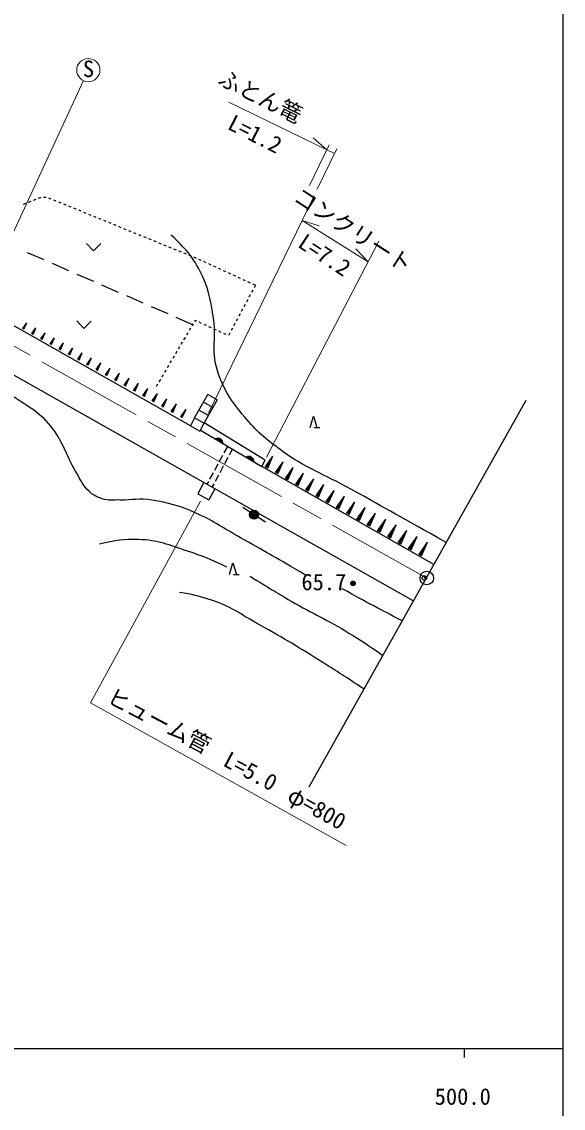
# Model space of a CAD drawing. Units: millimetres, scale not verified. Extents: x 40000 to 680000, y 20000 to 380000.
# Drawn here: x 518888 to 579000, y 198357 to 318964 of the extents above; entities that cross this region are included whole.
import ezdxf
from ezdxf.enums import TextEntityAlignment as Align

# ---------------------------------------------------------------- set-up
doc = ezdxf.new("R2010")
doc.units = ezdxf.units.MM
doc.header["$LTSCALE"] = 1000
doc.header["$PDMODE"] = 32
doc.header["$PDSIZE"] = 500
doc.linetypes.add('CHAIN', pattern=[18.5, 12, -1.5, 3.5, -1.5])
for name, color, linetype, lineweight in [('M-BGD', 7, 'Continuous', 25), ('M-BMK', 2, 'CHAIN', 13), ('M-BMK-SRVR', 3, 'Continuous', 25), ('M-STR-HTXT', 7, 'Continuous', 13), ('M-TTL-BAND', 7, 'Continuous', 25)]:
    doc.layers.add(name, color=color, linetype=linetype, lineweight=lineweight)
doc.layers.add('M-OTRS', color=6, linetype='Continuous')
doc.styles.add('ＭＳ ゴシック', font='')
doc.styles.get('ＭＳ ゴシック').set_extended_font_data('MS Gothic')

msp = doc.modelspace()

# ---------------------------------------------------------------- hatches: boundary and pattern name
at = {"layer": 'M-BGD'}
for points in [[(541229, 272148, 0.6), (540367, 272655)], [(544676, 270119, 0.6), (543814, 270626)]]:
    msp.add_hatch(color=256, dxfattribs=at).paths.add_polyline_path(points)

# ---------------------------------------------------------------- linework, layer by layer
for p, q in [((520443, 299228), (520166, 299114)), ((520894, 299413), (520721, 299342)), ((521006, 299422), (520894, 299413)), ((521605, 299468), (521305, 299445)), ((522166, 299281), (521889, 299394)), ((522722, 299054), (522444, 299167)), ((519333, 298773), (519055, 298659)), ((519888, 299000), (519611, 298886)), ((523277, 298827), (523000, 298941)), ((523833, 298600), (523555, 298714)), ((524388, 298373), (524110, 298487)), ((524944, 298147), (524666, 298260)), ((525499, 297920), (525221, 298033)), ((526054, 297693), (525777, 297806)), ((526610, 297466), (526332, 297579)), ((527165, 297239), (526888, 297352)), ((527721, 297012), (527443, 297126)), ((528276, 296785), (527999, 296899)), ((528832, 296558), (528554, 296672)), ((529387, 296331), (529109, 296445)), ((529943, 296105), (529665, 296218)), ((530498, 295878), (530220, 295991)), ((531054, 295651), (530776, 295764)), ((531609, 295424), (531331, 295537)), ((526075, 294348), (526848, 293518)), ((527664, 294340), (526848, 293518)), ((532164, 295197), (531887, 295311)), ((532720, 294970), (532442, 295084)), ((533275, 294743), (532998, 294857)), ((533831, 294516), (533553, 294630)), ((534386, 294290), (534109, 294403)), ((521379, 292517), (519545, 293316)), ((534942, 294063), (534664, 294176)), ((535497, 293836), (535219, 293949)), ((536053, 293609), (535775, 293722)), ((536608, 293382), (536330, 293495)), ((537163, 293155), (536886, 293269)), ((537610, 274096), (505954, 292017)), ((524129, 291319), (522296, 292118)), ((537719, 292928), (537441, 293042)), ((538274, 292701), (537997, 292815)), ((538823, 292459), (538550, 292584)), ((539368, 292209), (539096, 292334)), ((539914, 291958), (539641, 292083)), ((526880, 290121), (525046, 290919)), ((540459, 291708), (540186, 291833)), ((541004, 291457), (540731, 291583)), ((541549, 291207), (541277, 291332)), ((542095, 290957), (541822, 291082)), ((542640, 290706), (542367, 290831)), ((529630, 288922), (527796, 289721)), ((543185, 290456), (542913, 290581)), ((543730, 290205), (543458, 290331)), ((544276, 289955), (544003, 290080)), ((544821, 289705), (544548, 289830)), ((544821, 289705), (544679, 289440)), ((532380, 287724), (530547, 288523)), ((544254, 288647), (544113, 288382)), ((544538, 289176), (544396, 288911)), ((535131, 286526), (533297, 287325)), ((543405, 287060), (543263, 286795)), ((543688, 287589), (543546, 287324)), ((543971, 288118), (543830, 287853)), ((505311, 286889), (562369, 254667)), ((537881, 285328), (536047, 286127)), ((542838, 286002), (542697, 285737)), ((543122, 286531), (542980, 286266)), ((518999, 284906), (519447, 285549)), ((519135, 284830), (518999, 284906)), ((519067, 284868), (519447, 285549)), ((519135, 284830), (519447, 285549)), ((520009, 284341), (520466, 284996)), ((520079, 284303), (520466, 284996)), ((520148, 284264), (520466, 284996)), ((525011, 285751), (525783, 284922)), ((526599, 285743), (525783, 284922)), ((537624, 284932), (537472, 284674)), ((537928, 285449), (537776, 285191)), ((538136, 285802), (538081, 285708)), ((538309, 285724), (538136, 285802)), ((538856, 285476), (538583, 285600)), ((539402, 285228), (539129, 285352)), ((539948, 284979), (539675, 285104)), ((540495, 284731), (540221, 284855)), ((542272, 284944), (542130, 284680)), ((542555, 285473), (542413, 285209)), ((520148, 284264), (520009, 284341)), ((521022, 283776), (521488, 284443)), ((521164, 283697), (521022, 283776)), ((521093, 283736), (521488, 284443)), ((521164, 283697), (521488, 284443)), ((522038, 283209), (522512, 283888)), ((522110, 283168), (522512, 283888)), ((522182, 283128), (522512, 283888)), ((537015, 283898), (536863, 283640)), ((537319, 284415), (537167, 284157)), ((541041, 284483), (540768, 284607)), ((541587, 284235), (541314, 284359)), ((541989, 284415), (541847, 284151)), ((522182, 283128), (522038, 283209)), ((523056, 282640), (523539, 283331)), ((523203, 282558), (523056, 282640)), ((523130, 282599), (523539, 283331)), ((523203, 282558), (523539, 283331)), ((524077, 282070), (524568, 282774)), ((524152, 282028), (524568, 282774)), ((524226, 281987), (524568, 282774)), ((536102, 282347), (535949, 282089)), ((536406, 282864), (536254, 282606)), ((536710, 283381), (536558, 283123)), ((524226, 281987), (524077, 282070)), ((525101, 281499), (525600, 282214)), ((525252, 281414), (525101, 281499)), ((525177, 281456), (525600, 282214)), ((525252, 281414), (525600, 282214)), ((526127, 280926), (526635, 281654)), ((526204, 280883), (526635, 281654)), ((526281, 280840), (526635, 281654)), ((527156, 280351), (527672, 281092)), ((527234, 280308), (527672, 281092)), ((527312, 280264), (527672, 281092)), ((535493, 281313), (535340, 281055)), ((535797, 281830), (535645, 281572)), ((526281, 280840), (526127, 280926)), ((527312, 280264), (527156, 280351)), ((528187, 279776), (528712, 280528)), ((528267, 279731), (528712, 280528)), ((528346, 279686), (528712, 280528)), ((529221, 279198), (529754, 279963)), ((529302, 279153), (529754, 279963)), ((529383, 279108), (529754, 279963)), ((534884, 280279), (534731, 280021)), ((535188, 280796), (535036, 280538)), ((528346, 279686), (528187, 279776)), ((529383, 279108), (529221, 279198)), ((530257, 278620), (530799, 279397)), ((530422, 278528), (530257, 278620)), ((530340, 278574), (530799, 279397)), ((530422, 278528), (530799, 279397)), ((531296, 278039), (531847, 278829)), ((531380, 277993), (531847, 278829)), ((531464, 277946), (531847, 278829)), ((533970, 278728), (533818, 278470)), ((534275, 279245), (534123, 278987)), ((534579, 279762), (534427, 279504)), ((531464, 277946), (531296, 278039)), ((532338, 277458), (532898, 278260)), ((532508, 277363), (532338, 277458)), ((532423, 277410), (532898, 278260)), ((532508, 277363), (532898, 278260)), ((533383, 276875), (533951, 277689)), ((533469, 276826), (533951, 277689)), ((533555, 276778), (533951, 277689)), ((538071, 274984), (539549, 277594)), ((540594, 277003), (539549, 277594)), ((533555, 276778), (533383, 276875)), ((534430, 276290), (535006, 277117)), ((534605, 276192), (534430, 276290)), ((534517, 276241), (535006, 277117)), ((534605, 276192), (535006, 277117)), ((535479, 275704), (536065, 276544)), ((535568, 275654), (536065, 276544)), ((535657, 275605), (536065, 276544)), ((540102, 276133), (539057, 276724)), ((540594, 277003), (539138, 274434)), ((535657, 275605), (535479, 275704)), ((536532, 275116), (537126, 275969)), ((536712, 275016), (536532, 275116)), ((536622, 275066), (537126, 275969)), ((536712, 275016), (537126, 275969)), ((538071, 274984), (537610, 274096)), ((539116, 274392), (538071, 274984)), ((539609, 275262), (538564, 275854)), ((550894, 273910), (551278, 275190)), ((551278, 275190), (551662, 273910)), ((537610, 274096), (538655, 273504)), ((539138, 274434), (538655, 273504)), ((545898, 270294), (539138, 274434)), ((551342, 273910), (551982, 273910)), ((538718, 273626), (545538, 269612)), ((541718, 271798), (541333, 271096)), ((542291, 271552), (541912, 270848)), ((541189, 270833), (540804, 270132)), ((541770, 270583), (541391, 269879)), ((545538, 269612), (545898, 270294)), ((545945, 269553), (546777, 270724)), ((546069, 269482), (546777, 270724)), ((546194, 269411), (546777, 270724)), ((540660, 269869), (540276, 269167)), ((541249, 269615), (540870, 268910)), ((564643, 258722), (545538, 269612)), ((546194, 269411), (545945, 269553)), ((547064, 268915), (547904, 270098)), ((547189, 268844), (547904, 270098)), ((547315, 268772), (547904, 270098)), ((548185, 268276), (549034, 269471)), ((548311, 268204), (549034, 269471)), ((548438, 268132), (549034, 269471)), ((539106, 267804), (538433, 266576)), ((539602, 267940), (539428, 267622)), ((540131, 268904), (539747, 268203)), ((540728, 268646), (540349, 267942)), ((547315, 268772), (547064, 268915)), ((548438, 268132), (548185, 268276)), ((549308, 267636), (550166, 268843)), ((549436, 267563), (550166, 268843)), ((549564, 267490), (550166, 268843)), ((550434, 266994), (551300, 268213)), ((550563, 266920), (551300, 268213)), ((550693, 266847), (551300, 268213)), ((538433, 266576), (539652, 265888)), ((540325, 267116), (539652, 265888)), ((540207, 267677), (540002, 267298)), ((549564, 267490), (549308, 267636)), ((550693, 266847), (550434, 266994)), ((551563, 266351), (552437, 267581)), ((551693, 266276), (552437, 267581)), ((551824, 266202), (552437, 267581)), ((552694, 265706), (553576, 266949)), ((552825, 265631), (553576, 266949)), ((552957, 265556), (553576, 266949)), ((551824, 266202), (551563, 266351)), ((552957, 265556), (552694, 265706)), ((553827, 265060), (554718, 266314)), ((553960, 264984), (554718, 266314)), ((554093, 264908), (554718, 266314)), ((554963, 264412), (555863, 265679)), ((555098, 264336), (555863, 265679)), ((555232, 264259), (555863, 265679)), ((543432, 265077), (545943, 263436)), ((554093, 264908), (553827, 265060)), ((555232, 264259), (554963, 264412)), ((556102, 263763), (557010, 265042)), ((556238, 263686), (557010, 265042)), ((556373, 263609), (557010, 265042)), ((557243, 263113), (558160, 264403)), ((557380, 263035), (558160, 264403)), ((557517, 262957), (558160, 264403)), ((556373, 263609), (556102, 263763)), ((557517, 262957), (557243, 263113)), ((558387, 262461), (559312, 263763)), ((558525, 262382), (559312, 263763)), ((558663, 262303), (559312, 263763)), ((559533, 261807), (560467, 263122)), ((559673, 261728), (560467, 263122)), ((559812, 261649), (560467, 263122)), ((558663, 262303), (558387, 262461)), ((559812, 261649), (559533, 261807)), ((560682, 261153), (561625, 262479)), ((560823, 261072), (561625, 262479)), ((560963, 260992), (561625, 262479)), ((561833, 260496), (562785, 261835)), ((561975, 260415), (562785, 261835)), ((562117, 260334), (562785, 261835)), ((560963, 260992), (560682, 261153)), ((562987, 259839), (563947, 261189)), ((563131, 259757), (563947, 261189)), ((563274, 259675), (563947, 261189)), ((562117, 260334), (561833, 260496)), ((563274, 259675), (562987, 259839)), ((541951, 257612), (542335, 258892)), ((542335, 258892), (542719, 257612)), ((542399, 257612), (543039, 257612))]:
    msp.add_line(p, q, dxfattribs=at)
for points in [[(541229, 272148, 0.6), (540367, 272655)], [(544676, 270119, 0.6), (543814, 270626)]]:
    msp.add_lwpolyline(points, format="xyb", close=True, dxfattribs=at)
for centre, radius in [((544687, 264257), 500), ((544687, 264257), 400), ((544687, 264257), 300), ((544687, 264257), 200), ((544687, 264257), 100), ((555665, 256619), 150), ((555665, 256619), 120), ((555665, 256619), 90), ((555665, 256619), 60), ((555665, 256619), 30), ((555665, 256619), 20)]:
    msp.add_circle(centre, radius, dxfattribs=at)
for points, knots in [([(550402, 257550), (547102, 259460), (546259, 259953), (543580, 261453), (541428, 262658), (540310, 263514), (538050, 264501), (536287, 265271), (535214, 265542), (533319, 265874), (531964, 266111), (531172, 265822), (529798, 265874), (529019, 265903), (528542, 265753), (527806, 266010), (527091, 266260), (526684, 266493), (526169, 267047), (525522, 267743), (525335, 268273), (524859, 269094), (523826, 270871), (523579, 272067), (522375, 273733), (521031, 275594), (519699, 276129), (517818, 277445), (514768, 279579), (512820, 280402), (509604, 282275), (506352, 284169), (504585, 285330), (501253, 287078), (498086, 288740), (496205, 289457), (492957, 290954), (490543, 292065), (489215, 292744), (486762, 293764), (484300, 294789), (482937, 295419), (480403, 296248), (478528, 296861), (477427, 297031), (475518, 297530), (473760, 297990), (472684, 297984), (471015, 298704), (468877, 299627), (467918, 300604), (465912, 301788), (463263, 303350), (461871, 304405), (459089, 305717), (456945, 306730), (456141, 307053), (453468, 308010)], [0, 0, 0, 0, 1, 1, 1, 2, 2, 2, 3, 3, 3, 4, 4, 4, 5, 5, 5, 6, 6, 6, 7, 7, 7, 8, 8, 8, 9, 9, 9, 10, 10, 10, 11, 11, 11, 12, 12, 12, 13, 13, 13, 14, 14, 14, 15, 15, 15, 16, 16, 16, 17, 17, 17, 18, 18, 18, 19, 19, 19, 19]), ([(566010, 261160), (560887, 264029), (559605, 264748), (555497, 267043), (552403, 268771), (550435, 269371), (547576, 271464), (545891, 272697), (544990, 273489), (543646, 275087), (542110, 276912), (541282, 278088), (540576, 280367), (539892, 282572), (540551, 283989), (540146, 286262), (539786, 288279), (539626, 289483), (538672, 291297), (537743, 293064), (537071, 293733), (535479, 295288)], [0, 0, 0, 0, 1, 1, 1, 2, 2, 2, 3, 3, 3, 4, 4, 4, 5, 5, 5, 6, 6, 6, 7, 7, 7, 7]), ([(541669, 258424), (539683, 259348), (539051, 259619), (537303, 260198), (535224, 260885), (534034, 261426), (531845, 261480), (530140, 261523), (529384, 261411), (527506, 260989)], [0, 0, 0, 0, 1, 1, 1, 2, 2, 2, 3, 3, 3, 3]), ([(544235, 257414), (546413, 256059), (546996, 255708), (548792, 254658), (551263, 253212), (552775, 252623), (555205, 251110), (556704, 250177), (557213, 249851), (558980, 248625)], [0, 0, 0, 0, 1, 1, 1, 2, 2, 2, 3, 3, 3, 3]), ([(561131, 252459), (559601, 253258), (559213, 253461), (557989, 254112), (556599, 254851), (556163, 255088), (554441, 256022)], [0, 0, 0, 0, 1, 1, 1, 2, 2, 2, 2]), ([(556884, 244887), (554696, 246333), (554112, 246706), (552313, 247835), (549632, 249517), (548124, 250454), (545354, 251983), (543179, 253183), (542052, 254120), (539677, 254849), (538422, 255234), (537911, 255379), (536402, 255613)], [0, 0, 0, 0, 1, 1, 1, 2, 2, 2, 3, 3, 3, 4, 4, 4, 4])]:
    msp.add_open_spline(points, degree=3, knots=knots, dxfattribs=at)
msp.add_point((555665, 256619), dxfattribs=at)
at = {"layer": 'M-BMK'}
msp.add_line((563849, 257208), (506667, 289351), dxfattribs=at)
at = {"layer": 'M-BMK-SRVR'}
msp.add_line((550806, 234048), (574876, 276969), dxfattribs=at)
msp.add_circle((563849, 257208), 750, dxfattribs=at)
at = {"layer": 'M-OTRS'}
msp.add_point((563586, 257225), dxfattribs=at)
at = {"layer": 'M-STR-HTXT'}
for p, q in [((514569, 288305), (525744, 312423)), ((541872, 310044), (552750, 304757)), ((550826, 300798), (553012, 305295)), ((552750, 304757), (551239, 306067)), ((551695, 300376), (553880, 304873)), ((552750, 304757), (553619, 304335)), ((539617, 275525), (551345, 299656)), ((550010, 296909), (557326, 292303)), ((550010, 296909), (551920, 296318)), ((558529, 294621), (546064, 270613)), ((557326, 292303), (555967, 293771)), ((538725, 265742), (526538, 243350)), ((526538, 243350), (554906, 227508))]:
    msp.add_line(p, q, dxfattribs=at)
msp.add_circle((526279, 313597), 1289, dxfattribs=at)
at = {"layer": 'M-TTL-BAND'}
for p, q in [((579000, 20000), (579000, 370000)), ((40000, 205000), (579000, 205000)), ((568000, 205000), (568000, 204000))]:
    msp.add_line(p, q, dxfattribs=at)

# ---------------------------------------------------------------- texts
at = {"layer": 'M-BGD', "style": 'ＭＳ ゴシック'}
msp.add_text('65.7', height=1833, dxfattribs=at).set_placement((549934, 255309), align=Align.BOTTOM_LEFT)
at = {"layer": 'M-STR-HTXT', "style": 'ＭＳ ゴシック'}
msp.add_text('S', height=1833, dxfattribs=at).set_placement((525674, 312271), align=Align.BOTTOM_LEFT)
for s, rotation, p in [('ふとん篭', 333.491, (540268, 311617)), ('L=1.2', 332.878, (541360, 306623)), ('コンクリート', 327.223, (548569, 298658)), ('L=7.2', 326.609, (549109, 293575)), ('ヒューム管', 332.205, (527918, 242997)), ('L=5.0', 331.928, (540852, 235953)), ('φ=800', 330.849, (547933, 232064))]:
    msp.add_text(s, height=1833, rotation=rotation, dxfattribs=at).set_placement(p, align=Align.BOTTOM_LEFT)
at = {"layer": 'M-TTL-BAND', "style": 'ＭＳ ゴシック'}
msp.add_text('500.0', height=1833, dxfattribs=at).set_placement((567844, 198195), align=Align.BOTTOM_CENTER)

doc.saveas('drawing.dxf')
